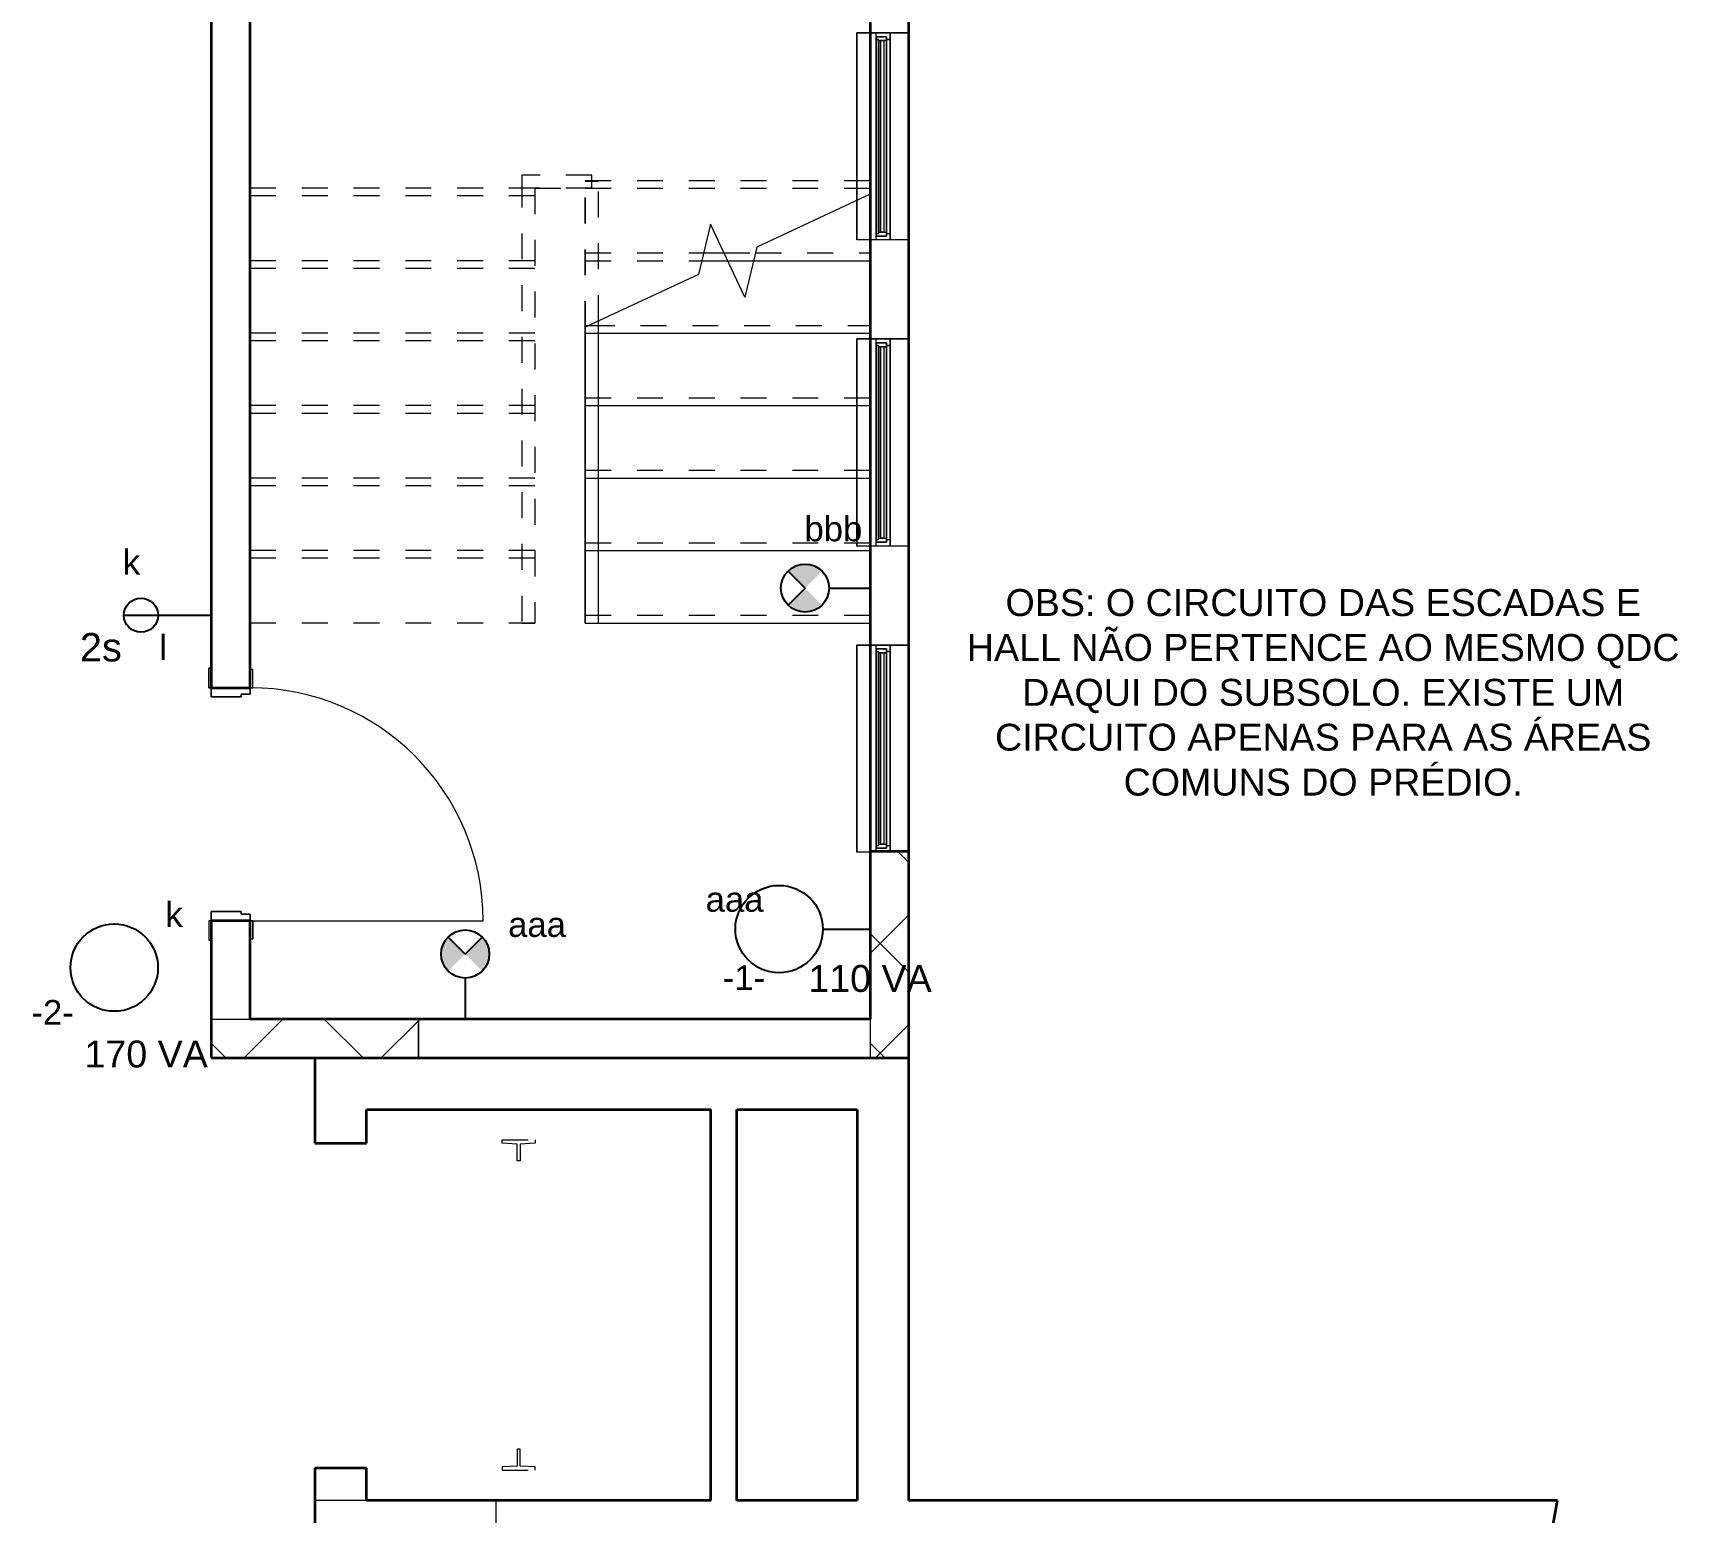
# Model space of a CAD drawing. Header units: metres. Extents: x -182 to 99, y 70 to 113.
# Drawn here: x -157.73 to -151.37, y 87.03 to 92.75 of the extents above; entities that cross this region are included whole.
import ezdxf

# ---------------------------------------------------------------- set-up
doc = ezdxf.new("R2010")
doc.units = ezdxf.units.M
doc.header["$LTSCALE"] = 0.01
doc.linetypes.add('Basculante', pattern=[0.003969, 0.002381, -0.001587])
doc.linetypes.add('Trazo pequeño', pattern=[0.003, 0.002, -0.001])
for name, color, linetype, lineweight in [('A-DETL-GENF', 3, 'Basculante', 9), ('A-DOOR', 1, 'Continuous', 9), ('A-DOOR-FRAM', 1, 'Continuous', 13), ('A-EQPM', 6, 'Continuous', 9), ('A-FLOR-HRAL', 1, 'Continuous', 9), ('A-FLOR-STRS', 1, 'Continuous', 9), ('A-GLAZ', 6, 'Continuous', 9), ('A-GLAZ-FRAM', 6, 'Continuous', 13), ('A-GLAZ-GLAS', 6, 'Continuous', 13), ('A-GLAZ-SILL', 1, 'Continuous', 9), ('A-SECT-MBND', 5, 'Trazo pequeño', 9), ('A-WALL', 2, 'Continuous', 9), ('S-COLS', 6, 'Continuous', 9)]:
    doc.layers.add(name, color=color, linetype=linetype, lineweight=lineweight)
doc.layers.add('Elétrica', color=7, linetype='Continuous')
doc.layers.get('A-EQPM').off()
doc.styles.add('Arial', font='arial.ttf', dxfattribs={"height": 0.29506})

# ---------------------------------------------------------------- blocks, each defined once
blk = doc.blocks.new('Tipo de barandal superior -  4-358294-Subsuelo')
at = {"layer": 'A-FLOR-HRAL', "linetype": 'Trazo pequeño'}
for p, q in [((1.3236, -3.1833), (1.3236, -3.2083)), ((1.3486, -3.1833), (1.3236, -3.1833)), ((1.3236, -3.2083), (1.3236, -4.9137)), ((1.5943, -3.1833), (1.3486, -3.1833)), ((1.3736, -3.2333), (1.3736, -4.9137)), ((1.5943, -3.2333), (1.3736, -3.2333)), ((1.5943, -3.2333), (1.5943, -3.1833)), ((1.3236, -4.9137), (1.3736, -4.9137))]:
    blk.add_line(p, q, dxfattribs=at)
blk = doc.blocks.new('Tipo de barandal superior -  4-V1-Subsuelo')
at = {"layer": 'A-FLOR-HRAL', "linetype": 'Trazo pequeño'}
for p, q in [((1.6193, -3.2083), (1.5693, -3.2083)), ((1.5693, -3.77), (1.5693, -3.2083)), ((1.6193, -3.7467), (1.6193, -3.2083))]:
    blk.add_line(p, q, dxfattribs=at)
at = {"layer": 'A-FLOR-HRAL'}
for p, q in [((1.6193, -3.7467), (1.5693, -3.77)), ((1.6193, -4.9137), (1.6193, -3.7467)), ((1.5693, -4.9137), (1.5693, -3.77)), ((1.5693, -4.9137), (1.6193, -4.9137))]:
    blk.add_line(p, q, dxfattribs=at)
blk = doc.blocks.new('Puerta de 1 hoja - 90 x 210 cm-540874-Subsuelo')
at = {"layer": 'A-DOOR', "lineweight": 13}
blk.add_line((0.7169, 0.075), (0.7169, 0.975), dxfattribs=at)
blk.add_arc((0.7169, 0.075), 0.9, 90, 180, dxfattribs=at)
at = {"layer": 'A-DOOR-FRAM', "lineweight": 9}
for p, q in [((-0.2531, 0.075), (-0.2531, 0.085)), ((-0.1831, 0.085), (-0.2531, 0.085)), ((-0.2531, 0.085), (-0.2531, 0.085)), ((-0.2531, 0.075), (-0.2531, 0.075)), ((-0.2531, 0.075), (-0.1831, 0.075)), ((-0.1831, 0.085), (-0.1831, 0.085)), ((-0.1831, 0.085), (-0.1831, 0.075)), ((-0.1831, 0.075), (-0.1831, 0.075)), ((-0.1831, -0.075), (-0.1831, 0.075)), ((-0.1831, 0.075), (-0.1581, 0.075)), ((-0.1831, 0.075), (-0.1831, 0.075)), ((-0.1581, 0.075), (-0.1581, 0.075)), ((-0.1581, 0.075), (-0.1581, 0.04)), ((0.6919, 0.04), (0.6919, 0.075)), ((0.6919, 0.075), (0.7169, 0.075)), ((0.6919, 0.075), (0.6919, 0.075)), ((0.7169, 0.075), (0.7169, 0.085)), ((0.7169, 0.085), (0.7869, 0.085)), ((0.7169, 0.085), (0.7169, 0.085)), ((0.7869, 0.075), (0.7169, 0.075)), ((0.7169, 0.075), (0.7169, 0.075)), ((0.7169, 0.075), (0.7169, -0.075)), ((0.7169, 0.075), (0.7169, 0.075)), ((0.7869, 0.085), (0.7869, 0.075)), ((0.7869, 0.085), (0.7869, 0.085)), ((0.7869, 0.075), (0.7869, 0.075)), ((-0.1581, 0.04), (-0.1481, 0.04)), ((-0.1581, 0.04), (-0.1581, 0.04)), ((-0.1481, 0.04), (-0.1481, 0.04)), ((-0.1481, 0.04), (-0.1481, -0.075)), ((0.6819, -0.075), (0.6819, 0.04)), ((0.6819, 0.04), (0.6919, 0.04)), ((0.6819, 0.04), (0.6819, 0.04)), ((0.6919, 0.04), (0.6919, 0.04)), ((-0.2581, -0.085), (-0.2581, -0.075)), ((-0.2581, -0.075), (-0.1831, -0.075)), ((-0.2581, -0.075), (-0.2581, -0.075)), ((-0.1831, -0.085), (-0.2581, -0.085)), ((-0.2581, -0.085), (-0.2581, -0.085)), ((-0.1831, -0.075), (-0.1831, -0.085)), ((-0.1831, -0.075), (-0.1831, -0.075)), ((-0.1831, -0.075), (-0.1831, -0.075)), ((-0.1481, -0.075), (-0.1831, -0.075)), ((-0.1831, -0.085), (-0.1831, -0.085)), ((-0.1481, -0.075), (-0.1481, -0.075)), ((0.7169, -0.075), (0.6819, -0.075)), ((0.6819, -0.075), (0.6819, -0.075)), ((0.7919, -0.075), (0.7169, -0.075)), ((0.7169, -0.085), (0.7169, -0.075)), ((0.7169, -0.075), (0.7169, -0.075)), ((0.7169, -0.075), (0.7169, -0.075)), ((0.7169, -0.085), (0.7169, -0.085)), ((0.7169, -0.085), (0.7919, -0.085)), ((0.7919, -0.075), (0.7919, -0.075)), ((0.7919, -0.075), (0.7919, -0.085)), ((0.7919, -0.085), (0.7919, -0.085))]:
    blk.add_line(p, q, dxfattribs=at)
at = {"layer": 'A-DOOR-FRAM'}
for p, q in [((-0.1831, 0.085), (-0.2531, 0.085)), ((-0.2531, 0.085), (-0.2531, 0.075)), ((-0.2531, 0.075), (-0.1831, 0.075)), ((-0.1831, 0.075), (-0.1831, 0.085)), ((-0.1581, 0.075), (-0.1831, 0.075)), ((-0.1831, 0.075), (-0.1831, -0.075)), ((-0.1581, 0.04), (-0.1581, 0.075)), ((0.7169, 0.075), (0.6919, 0.075)), ((0.6919, 0.075), (0.6919, 0.04)), ((0.7869, 0.085), (0.7169, 0.085)), ((0.7169, 0.085), (0.7169, 0.075)), ((0.7169, 0.075), (0.7869, 0.075)), ((0.7169, -0.075), (0.7169, 0.075)), ((0.7869, 0.075), (0.7869, 0.085)), ((-0.1481, 0.04), (-0.1581, 0.04)), ((-0.1481, -0.075), (-0.1481, 0.04)), ((0.6919, 0.04), (0.6819, 0.04)), ((0.6819, 0.04), (0.6819, -0.075)), ((-0.1831, -0.075), (-0.2581, -0.075)), ((-0.2581, -0.075), (-0.2581, -0.085)), ((-0.2581, -0.085), (-0.1831, -0.085)), ((-0.1831, -0.085), (-0.1831, -0.075)), ((-0.1831, -0.075), (-0.1481, -0.075)), ((0.6819, -0.075), (0.7169, -0.075)), ((0.7919, -0.075), (0.7169, -0.075)), ((0.7169, -0.075), (0.7169, -0.085)), ((0.7169, -0.085), (0.7919, -0.085)), ((0.7919, -0.085), (0.7919, -0.075))]:
    blk.add_line(p, q, dxfattribs=at)
blk = doc.blocks.new('Pilar rectangular hormigón - 300 x 700 mm-506285-Subsuelo')
at = {"layer": 'S-COLS'}
for p, q in [((-0.15, 0.35), (-0.15, 0.35)), ((0.15, 0.35), (-0.15, 0.35)), ((-0.15, 0.35), (-0.15, -0.35)), ((0.15, 0.35), (0.15, 0.35)), ((0.15, -0.35), (0.15, 0.35)), ((-0.15, -0.35), (-0.15, -0.35)), ((-0.15, -0.35), (0.15, -0.35)), ((0.15, -0.35), (0.15, -0.35))]:
    blk.add_line(p, q, dxfattribs=at)
blk = doc.blocks.new('M_Ascensor eléctrico-4 personas basado en muro - Tipo 1-551923-Subsuelo')
at = {"layer": 'A-DETL-GENF'}
for p, q in [((-0.513, -0.624), (-0.513, -0.751)), ((-0.5, -0.624), (-0.513, -0.624)), ((-0.4971, -0.6813), (-0.5, -0.624)), ((0.7471, -0.6813), (0.75, -0.624)), ((0.75, -0.624), (0.763, -0.624)), ((0.763, -0.624), (0.763, -0.751)), ((-0.5, -0.751), (-0.497, -0.6938)), ((-0.432, -0.6813), (-0.4971, -0.6813)), ((-0.497, -0.6938), (-0.432, -0.6938)), ((-0.432, -0.6938), (-0.432, -0.6813)), ((0.682, -0.6938), (0.682, -0.6813)), ((0.682, -0.6813), (0.7471, -0.6813)), ((0.747, -0.6938), (0.682, -0.6938)), ((0.75, -0.751), (0.747, -0.6938)), ((-0.513, -0.751), (-0.5, -0.751)), ((0.763, -0.751), (0.75, -0.751))]:
    blk.add_line(p, q, dxfattribs=at)
blk = doc.blocks.new('Ventana simple - 25 x 80 cm-430068-Subsuelo')
at = {"layer": 'A-GLAZ-FRAM'}
for p, q in [((-0.4, 0.035), (-0.4, 0.035)), ((-0.4, 0.035), (-0.4, -0.02)), ((0.4, 0.035), (-0.4, 0.035)), ((-0.4, 0.035), (0.4, 0.035)), ((-0.4, -0.02), (-0.4, 0.035)), ((-0.385, 0.02), (-0.385, 0.02)), ((-0.385, 0.02), (-0.385, -0.02)), ((0.385, 0.02), (-0.385, 0.02)), ((-0.385, 0.02), (0.385, 0.02)), ((-0.385, -0.02), (-0.385, 0.02)), ((-0.385, -0.02), (-0.385, 0.02)), ((0.385, 0.02), (-0.385, 0.02)), ((0.385, 0.02), (-0.385, 0.02)), ((-0.385, 0.02), (-0.385, 0.02)), ((-0.385, 0.02), (-0.385, -0.02)), ((0.38, 0.035), (-0.38, 0.035)), ((-0.375, 0.02), (-0.375, 0.03)), ((-0.375, 0.03), (-0.375, 0.02)), ((-0.375, 0.02), (-0.375, 0.02)), ((0.375, 0.02), (-0.375, 0.02)), ((-0.375, 0.02), (0.375, 0.02)), ((-0.37, 0.02), (-0.37, 0.02)), ((-0.37, 0.02), (0.37, 0.02)), ((0.37, 0.02), (-0.37, 0.02)), ((-0.37, -0.01), (-0.37, 0.02)), ((-0.37, 0.02), (-0.37, -0.01)), ((0.37, 0.02), (0.37, 0.02)), ((0.37, -0.01), (0.37, 0.02)), ((0.37, -0.01), (0.37, 0.02)), ((0.375, 0.02), (0.375, 0.03)), ((0.375, 0.02), (0.375, 0.03)), ((0.375, 0.02), (0.375, 0.02)), ((0.385, 0.02), (0.385, -0.02)), ((0.385, 0.02), (0.385, 0.02)), ((0.385, 0.02), (0.385, -0.02)), ((0.385, -0.02), (0.385, 0.02)), ((0.385, 0.02), (0.385, 0.02)), ((0.385, -0.02), (0.385, 0.02)), ((0.4, 0.035), (0.4, -0.02)), ((0.4, 0.035), (0.4, 0.035)), ((0.4, 0.035), (0.4, -0.02)), ((0.4, -0.02), (-0.4, -0.02)), ((0.4, -0.02), (-0.4, -0.02)), ((-0.4, -0.02), (-0.4, -0.02)), ((-0.385, -0.02), (-0.385, -0.02)), ((0.385, -0.02), (-0.385, -0.02)), ((0.385, -0.02), (-0.385, -0.02)), ((-0.385, -0.02), (-0.385, -0.02)), ((0.385, -0.02), (-0.385, -0.02)), ((-0.385, -0.02), (0.385, -0.02)), ((-0.375, -0.02), (-0.375, -0.01)), ((-0.375, -0.01), (-0.375, -0.01)), ((0.375, -0.01), (-0.375, -0.01)), ((0.375, -0.01), (-0.375, -0.01)), ((-0.375, -0.01), (-0.375, -0.02)), ((-0.375, -0.02), (-0.375, -0.02)), ((0.375, -0.02), (-0.375, -0.02)), ((-0.375, -0.02), (0.375, -0.02)), ((-0.37, -0.01), (-0.37, -0.01)), ((0.37, -0.01), (-0.37, -0.01)), ((-0.37, -0.01), (0.37, -0.01)), ((0.37, -0.01), (0.37, -0.01)), ((0.375, -0.02), (0.375, -0.01)), ((0.375, -0.01), (0.375, -0.01)), ((0.375, -0.02), (0.375, -0.01)), ((0.375, -0.02), (0.375, -0.02)), ((0.385, -0.02), (0.385, -0.02)), ((0.385, -0.02), (0.385, -0.02)), ((0.4, -0.02), (0.4, -0.02))]:
    blk.add_line(p, q, dxfattribs=at)
for points, knots in [([(-0.375, 0.03), (-0.375, 0.0304), (-0.3751, 0.0311), (-0.3754, 0.0319), (-0.3757, 0.0325), (-0.376, 0.033), (-0.3762, 0.0333), (-0.3765, 0.0336), (-0.3769, 0.034), (-0.3774, 0.0343), (-0.3778, 0.0345), (-0.3782, 0.0347), (-0.3789, 0.0349), (-0.3796, 0.035), (-0.38, 0.035)], [0, 0, 0, 0, 0.166667, 0.25, 0.333333, 0.416667, 0.458333, 0.5, 0.583333, 0.666667, 0.708333, 0.75, 0.833333, 1, 1, 1, 1]), ([(-0.38, 0.035), (-0.3796, 0.035), (-0.3789, 0.0349), (-0.3781, 0.0346), (-0.3776, 0.0344), (-0.3772, 0.0342), (-0.3769, 0.0339), (-0.3765, 0.0336), (-0.3762, 0.0333), (-0.376, 0.033), (-0.3757, 0.0325), (-0.3754, 0.0319), (-0.3751, 0.0311), (-0.375, 0.0304), (-0.375, 0.03)], [-1, -1, -1, -1, -0.833333, -0.75, -0.666667, -0.625, -0.583333, -0.5, -0.458333, -0.416667, -0.333333, -0.25, -0.166667, 0, 0, 0, 0]), ([(0.375, 0.03), (0.375, 0.0304), (0.3751, 0.0311), (0.3754, 0.0319), (0.3757, 0.0325), (0.376, 0.033), (0.3762, 0.0333), (0.3765, 0.0336), (0.3769, 0.034), (0.3774, 0.0343), (0.3778, 0.0345), (0.3782, 0.0347), (0.3789, 0.0349), (0.3796, 0.035), (0.38, 0.035)], [0, 0, 0, 0, 0.166667, 0.25, 0.333333, 0.416667, 0.458333, 0.5, 0.583333, 0.666667, 0.708333, 0.75, 0.833333, 1, 1, 1, 1]), ([(0.375, 0.03), (0.375, 0.0304), (0.3751, 0.0311), (0.3754, 0.0319), (0.3757, 0.0325), (0.376, 0.033), (0.3762, 0.0333), (0.3765, 0.0336), (0.3769, 0.034), (0.3774, 0.0343), (0.3778, 0.0345), (0.3782, 0.0347), (0.3789, 0.0349), (0.3796, 0.035), (0.38, 0.035)], [0, 0, 0, 0, 0.166667, 0.25, 0.333333, 0.416667, 0.458333, 0.5, 0.583333, 0.666667, 0.708333, 0.75, 0.833333, 1, 1, 1, 1])]:
    blk.add_open_spline(points, degree=3, knots=knots, dxfattribs=at)
at = {"layer": 'A-GLAZ-GLAS'}
for p, q in [((-0.37, -0.003), (-0.37, 0.0099)), ((-0.37, 0.0099), (-0.37, -0.003)), ((-0.37, 0.0099), (0.37, 0.0099)), ((-0.37, 0.0099), (0.37, 0.0099)), ((-0.37, 0.0099), (-0.37, 0.0099)), ((0.37, 0.0099), (0.37, -0.003)), ((0.37, 0.0099), (0.37, 0.0099)), ((0.37, 0.0099), (0.37, -0.003)), ((-0.37, -0.003), (-0.37, -0.003)), ((-0.37, -0.003), (0.37, -0.003)), ((0.37, -0.003), (-0.37, -0.003)), ((0.37, -0.003), (0.37, -0.003))]:
    blk.add_line(p, q, dxfattribs=at)
at = {"layer": 'A-GLAZ-SILL'}
for p, q in [((-0.4, 0.1079), (0.4, 0.1079)), ((0.4, 0.1079), (-0.4, 0.1079)), ((-0.4, 0.1079), (-0.4, 0.1079)), ((-0.4, -0.0941), (-0.4, 0.1079)), ((-0.4, 0.1079), (-0.4, -0.0941)), ((0.4, 0.1079), (0.4, 0.1079)), ((0.4, 0.1079), (0.4, -0.0941)), ((0.4, 0.1079), (0.4, -0.0941)), ((-0.4, -0.0941), (-0.4, -0.0941)), ((-0.4, -0.0941), (0.4, -0.0941)), ((0.4, -0.0941), (-0.4, -0.0941)), ((0.4, -0.0941), (0.4, -0.0941))]:
    blk.add_line(p, q, dxfattribs=at)

msp = doc.modelspace()

# ---------------------------------------------------------------- hatches: boundary and pattern name
at = {"layer": 'Elétrica', "ltscale": 0.5, "true_color": 0xffffff}
h = msp.add_hatch(color=7, dxfattribs=at)
edge = h.paths.add_edge_path()
edge.add_arc((-154.7476, 90.6006), 0.0929, 225.00019, 315)
edge.add_line((-154.6819, 90.5349), (-154.7476, 90.6006))
edge.add_line((-154.7476, 90.6006), (-154.8133, 90.5349))
edge = h.paths.add_edge_path()
edge.add_arc((-154.7476, 90.6006), 0.0929, 405.00019, 495)
edge.add_line((-154.8133, 90.6663), (-154.7476, 90.6006))
edge.add_line((-154.7476, 90.6006), (-154.6819, 90.6663))
h = msp.add_hatch(color=7, dxfattribs=at)
edge = h.paths.add_edge_path()
edge.add_arc((-156.0605, 89.1867), 0.0929, 135.00019, 225)
edge.add_line((-156.1262, 89.121), (-156.0605, 89.1867))
edge.add_line((-156.0605, 89.1867), (-156.1262, 89.2524))
edge = h.paths.add_edge_path()
edge.add_arc((-156.0605, 89.1867), 0.0929, 315.00019, 405)
edge.add_line((-155.9949, 89.2524), (-156.0605, 89.1867))
edge.add_line((-156.0605, 89.1867), (-155.9949, 89.121))
at = {"layer": 'S-COLS'}
h = msp.add_hatch(dxfattribs=at)
h.set_pattern_fill('FP_1', color=256, style=0, pattern_type=2)
h.set_pattern_definition([(45, (-157.21543, 95.37932), (-0.212132, 0.212132), []), (135, (-157.21543, 95.37932), (-0.212132, -0.212132), [])])
h.paths.add_polyline_path([(-154.3465, 89.5856), (-154.3465, 88.7856), (-154.4965, 88.7856), (-154.4965, 89.5856)], flags=0)
h = msp.add_hatch(dxfattribs=at)
h.set_pattern_fill('FP_1', color=256, style=0, pattern_type=2)
h.set_pattern_definition([(45, (-157.21543, 95.37932), (-0.265165, 0.265165), []), (135, (-157.21543, 95.37932), (-0.265165, -0.265165), [])])
h.paths.add_polyline_path([(-156.2414, 88.7856), (-156.2414, 88.9356), (-157.0414, 88.9356), (-157.0414, 88.7856)])

# ---------------------------------------------------------------- linework, layer by layer
at = {"layer": 'A-FLOR-STRS'}
for p, q in [((-154.4965, 92.1221), (-154.9333, 91.9184)), ((-154.4965, 91.8656), (-154.4965, 92.1221)), ((-155.1126, 92.0072), (-155.1598, 91.8128)), ((-154.9805, 91.724), (-155.1126, 92.0072)), ((-154.9333, 91.9184), (-154.9805, 91.724)), ((-155.147, 91.8656), (-155.0465, 91.8656)), ((-154.9461, 91.8656), (-154.4965, 91.8656)), ((-154.4965, 91.5856), (-154.4965, 91.8656)), ((-155.1598, 91.8128), (-155.5965, 91.6091)), ((-155.5965, 91.5856), (-155.5965, 91.6091)), ((-155.5965, 91.3056), (-155.5965, 91.5856)), ((-155.5965, 91.5856), (-154.4965, 91.5856)), ((-154.4965, 91.3056), (-154.4965, 91.5856)), ((-155.5965, 91.0256), (-155.5965, 91.3056)), ((-155.5965, 91.3056), (-154.4965, 91.3056)), ((-154.4965, 91.0256), (-154.4965, 91.3056)), ((-155.5965, 90.7456), (-155.5965, 91.0256)), ((-155.5965, 91.0256), (-154.4965, 91.0256)), ((-154.4965, 90.7456), (-154.4965, 91.0256)), ((-155.5965, 90.4656), (-155.5965, 90.7456)), ((-155.5965, 90.7456), (-154.4965, 90.7456)), ((-154.4965, 90.4656), (-154.4965, 90.7456)), ((-155.5965, 90.4656), (-154.4965, 90.4656))]:
    msp.add_line(p, q, dxfattribs=at)
at = {"layer": 'A-FLOR-STRS', "linetype": 'Trazo pequeño'}
for p, q in [((-155.1397, 91.8956), (-155.0605, 91.8956)), ((-154.9388, 91.8956), (-154.4965, 91.8956)), ((-155.5827, 91.6156), (-154.4965, 91.6156)), ((-155.5965, 91.3356), (-154.4965, 91.3356)), ((-155.5965, 91.0556), (-154.4965, 91.0556)), ((-155.5965, 90.7756), (-154.4965, 90.7756)), ((-155.5965, 90.4956), (-154.4965, 90.4956))]:
    msp.add_line(p, q, dxfattribs=at)
at = {"layer": 'A-SECT-MBND'}
for p, q in [((-155.5965, 92.1756), (-154.4965, 92.1756)), ((-155.7914, 92.1456), (-156.8914, 92.1456)), ((-156.8914, 92.1456), (-156.8914, 90.4656)), ((-155.7914, 92.1156), (-156.8914, 92.1156)), ((-155.7914, 92.1456), (-155.5965, 92.1456)), ((-155.7914, 92.1456), (-155.7914, 90.4656)), ((-155.5965, 92.1456), (-154.4965, 92.1456)), ((-155.5965, 91.6091), (-155.5965, 92.1456)), ((-154.4965, 92.1221), (-154.4965, 92.1456)), ((-155.7914, 91.8656), (-156.8914, 91.8656)), ((-155.5965, 91.8956), (-155.1397, 91.8956)), ((-155.5965, 91.8656), (-155.147, 91.8656)), ((-155.0605, 91.8956), (-154.9388, 91.8956)), ((-155.0465, 91.8656), (-154.9461, 91.8656)), ((-155.7914, 91.8356), (-156.8914, 91.8356)), ((-155.7914, 91.5856), (-156.8914, 91.5856)), ((-155.5965, 91.6156), (-155.5827, 91.6156)), ((-155.7914, 91.5556), (-156.8914, 91.5556)), ((-155.7914, 91.3056), (-156.8914, 91.3056)), ((-155.7914, 91.2756), (-156.8914, 91.2756)), ((-155.7914, 91.0256), (-156.8914, 91.0256)), ((-155.7914, 90.9956), (-156.8914, 90.9956)), ((-155.7914, 90.7456), (-156.8914, 90.7456)), ((-155.7914, 90.7156), (-156.8914, 90.7156)), ((-155.7914, 90.4656), (-156.8914, 90.4656))]:
    msp.add_line(p, q, dxfattribs=at)
at = {"layer": 'A-WALL', "color": 7, "lineweight": 35}
for p, q in [((-157.0414, 93.5456), (-157.0414, 90.2156)), ((-156.8914, 90.2156), (-156.8914, 93.3956)), ((-154.4965, 93.3956), (-154.4965, 88.9356)), ((-154.3465, 87.0756), (-154.3465, 93.3706)), ((-157.0414, 90.2156), (-156.8914, 90.2156)), ((-157.0414, 89.3156), (-157.0414, 88.7856)), ((-156.8914, 89.3156), (-157.0414, 89.3156)), ((-156.8914, 88.9356), (-156.8914, 89.3156)), ((-154.4965, 88.9356), (-156.8914, 88.9356)), ((-157.0414, 88.7856), (-154.3465, 88.7856)), ((-156.6414, 88.7856), (-156.6414, 88.4556)), ((-156.4414, 88.5856), (-155.1115, 88.5856)), ((-156.4414, 88.4556), (-156.4414, 88.5856)), ((-155.1115, 87.0756), (-155.1115, 88.5856)), ((-155.0115, 88.5856), (-154.5465, 88.5856)), ((-155.0115, 87.0756), (-155.0115, 88.5856)), ((-155.0115, 88.5856), (-154.5465, 88.5856)), ((-154.5465, 88.5856), (-154.5465, 87.0756)), ((-154.5465, 88.5856), (-154.5465, 87.0756)), ((-156.6414, 88.4556), (-156.4414, 88.4556)), ((-156.6414, 87.2006), (-156.6414, 86.8756)), ((-156.4414, 87.2006), (-156.6414, 87.2006)), ((-156.4414, 87.0756), (-156.4414, 87.2006)), ((-155.1115, 87.0756), (-156.4414, 87.0756)), ((-154.5465, 87.0756), (-155.0115, 87.0756)), ((-154.5465, 87.0756), (-155.0115, 87.0756)), ((-151.8408, 87.0756), (-154.3465, 87.0756)), ((-153.4914, 77.83), (-151.8408, 87.0756))]:
    msp.add_line(p, q, dxfattribs=at)
at = {"layer": 'Elétrica', "color": 7, "ltscale": 0.5, "true_color": 0xffffff}
for p, q in [((-154.7476, 90.6006), (-154.8133, 90.6663)), ((-154.7476, 90.6006), (-154.8133, 90.5349)), ((-154.6547, 90.6006), (-154.4965, 90.6006)), ((-157.3787, 90.4955), (-157.0414, 90.4955)), ((-156.0605, 89.1867), (-156.1262, 89.2524)), ((-156.0605, 89.1867), (-155.9949, 89.2524)), ((-154.679, 89.2831), (-154.4965, 89.2831)), ((-156.0605, 89.0938), (-156.0605, 88.9356))]:
    msp.add_line(p, q, dxfattribs=at)
for centre, radius in [((-154.7476, 90.6006), 0.0929), ((-157.3129, 90.4955), 0.0658), ((-154.8477, 89.2831), 0.1688), ((-157.4164, 89.1342), 0.1688), ((-156.0605, 89.1867), 0.0929)]:
    msp.add_circle(centre, radius, dxfattribs=at)
at = {"layer": 'S-COLS'}
for p, q in [((-154.3465, 89.5856), (-154.4965, 89.5856)), ((-154.4965, 89.5856), (-154.4965, 88.7856)), ((-154.3465, 88.7856), (-154.3465, 89.5856)), ((-156.2414, 88.9356), (-156.8914, 88.9356)), ((-156.2414, 88.7856), (-156.2414, 88.9356)), ((-156.8914, 88.7856), (-156.2414, 88.7856)), ((-154.4965, 88.7856), (-154.3465, 88.7856))]:
    msp.add_line(p, q, dxfattribs=at)
msp.add_lwpolyline([(-156.2414, 88.7856), (-157.0414, 88.7856), (-157.0414, 88.9356), (-156.2414, 88.9356)], close=True, dxfattribs=at)

# ---------------------------------------------------------------- block references
at = {"layer": 'A-DOOR', "rotation": 269.9999999999999}
msp.add_blockref('Puerta de 1 hoja - 90 x 210 cm-540874-Subsuelo', (-156.9664, 90.0325), dxfattribs=at)
at = {"layer": 'A-EQPM', "rotation": 89.9999999999999}
msp.add_blockref('M_Ascensor eléctrico-4 personas basado en muro - Tipo 1-551923-Subsuelo', (-156.5414, 87.7056), dxfattribs=at)
at = {"layer": 'A-FLOR-HRAL', "linetype": 'Trazo pequeño'}
msp.add_blockref('Tipo de barandal superior -  4-358294-Subsuelo', (-157.1654, 95.3793), dxfattribs=at)
at = {"layer": 'A-FLOR-HRAL'}
msp.add_blockref('Tipo de barandal superior -  4-V1-Subsuelo', (-157.1654, 95.3793), dxfattribs=at)
at = {"layer": 'A-GLAZ', "rotation": 269.9999999999999}
for p in [(-154.4534, 92.3456), (-154.4534, 91.1631)]:
    msp.add_blockref('Ventana simple - 25 x 80 cm-430068-Subsuelo', p, dxfattribs=at)
at = {"layer": 'A-GLAZ-FRAM', "rotation": 269.9999999999999}
msp.add_blockref('Ventana simple - 25 x 80 cm-430068-Subsuelo', (-154.4534, 89.9806), dxfattribs=at)
at = {"layer": 'S-COLS', "rotation": 89.99999999999945}
msp.add_blockref('Pilar rectangular hormigón - 300 x 700 mm-506285-Subsuelo', (-156.2914, 86.9256), dxfattribs=at)

# ---------------------------------------------------------------- texts
at = {"layer": 'Elétrica', "color": 7, "ltscale": 0.5, "true_color": 0xffffff, "style": 'Arial'}
for s, height, p in [('bbb', 0.09589, (-154.7498, 90.7815)), ('k', 0.0959, (-157.3833, 90.6529)), ('2s', 0.10968, (-157.5487, 90.3174)), ('l', 0.0959, (-157.2421, 90.3232)), ('aaa', 0.09589, (-155.1315, 89.3502)), ('k', 0.0959, (-157.219, 89.2916)), ('aaa', 0.09589, (-155.8948, 89.253)), ('-1-', 0.09589, (-155.0654, 89.0476)), ('-2-', 0.09589, (-157.7364, 88.9133))]:
    msp.add_text(s, height=height, dxfattribs=at).set_placement(p)
at = {"layer": 'Elétrica', "color": 7, "ltscale": 0.5, "true_color": 0xffffff, "attachment_point": 8, "style": 'Arial'}
for s, insert, char_height, width in [('{\\H0.0275x;\\P\\P}OBS: O CIRCUITO DAS ESCADAS E HALL NÃO PERTENCE AO MESMO QDC DAQUI DO SUBSOLO. EXISTE UM CIRCUITO APENAS PARA AS ÁREAS COMUNS DO PRÉDIO.', (-152.7459, 89.7975), 0.1040247, 2.806529), ('{\\H0.0275x;\\P\\P}110 VA', (-154.4965, 89.0389), 0.104025, 0.595396), ('{\\H0.0275x;\\P\\P}170 VA', (-157.293, 88.747), 0.104025, 0.595396)]:
    msp.add_mtext(s, dxfattribs=dict(at, insert=insert, char_height=char_height, width=width))

doc.saveas('drawing.dxf')
